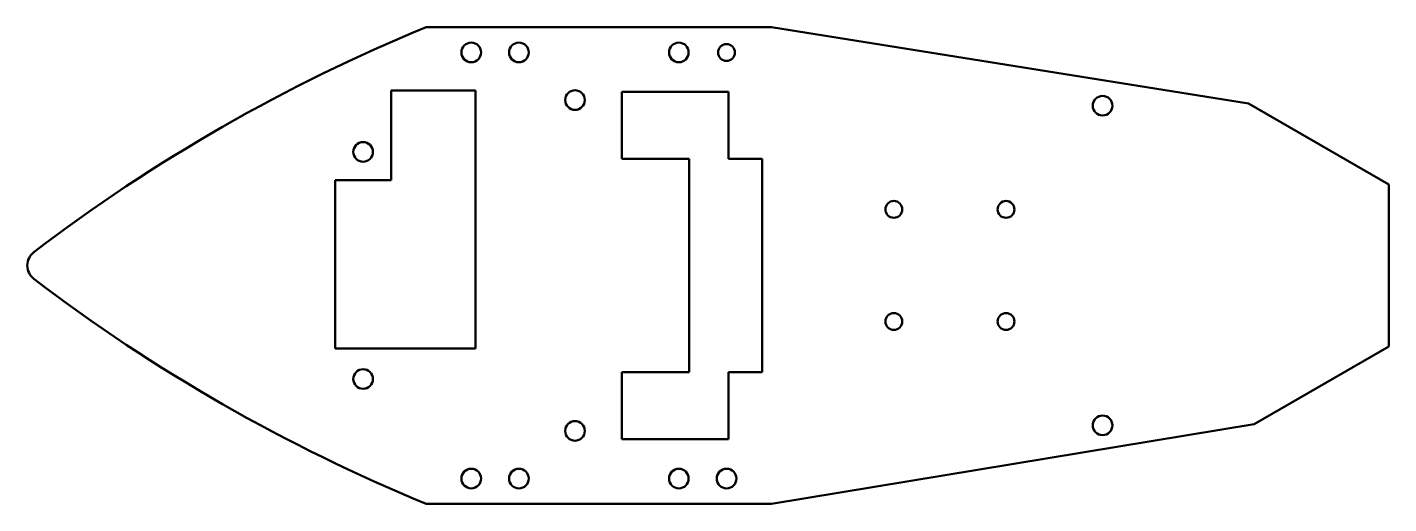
# Model space of a CAD drawing. Header units: millimetres. Extents: x -50 to 193, y 191 to 276.
import ezdxf

# ---------------------------------------------------------------- set-up
doc = ezdxf.new("R2010")
doc.units = ezdxf.units.MM
doc.layers.add('ALL6COMP2_-_コピー', color=7, linetype='Continuous')
doc.layers.add('CAM5', color=7, linetype='Continuous')

# ---------------------------------------------------------------- blocks, each defined once
blk = doc.blocks.new('SE')
at = {"layer": 'ALL6COMP2_-_コピー', "color": 7, "linetype": 'Continuous', "lineweight": 50}
for p, q in [((83.04, 275.67), (21.54, 275.67)), ((168.04, 262.04), (83.04, 275.67)), ((15.29, 264.37), (30.29, 264.37)), ((15.29, 248.37), (15.29, 264.37)), ((30.29, 264.37), (30.29, 218.37)), ((56.37, 264.17), (56.37, 252.17)), ((75.37, 264.17), (56.37, 264.17)), ((75.37, 252.17), (75.37, 264.17)), ((193.04, 247.61), (168.04, 262.04)), ((56.37, 252.17), (68.37, 252.17)), ((68.37, 252.17), (68.37, 214.17)), ((81.37, 252.17), (75.37, 252.17)), ((81.37, 214.17), (81.37, 252.17)), ((15.29, 248.37), (5.29, 248.37)), ((5.29, 218.37), (5.29, 248.37)), ((193.04, 218.74), (193.04, 247.61)), ((5.29, 218.37), (30.29, 218.37)), ((169.03, 204.88), (193.04, 218.74)), ((56.37, 202.17), (56.37, 214.17)), ((56.37, 214.17), (68.37, 214.17)), ((81.37, 214.17), (75.37, 214.17)), ((75.37, 214.17), (75.37, 202.17)), ((83.04, 190.67), (169.03, 204.88)), ((75.37, 202.17), (56.37, 202.17)), ((21.54, 190.67), (83.04, 190.67))]:
    blk.add_line(p, q, dxfattribs=at)
for centre, radius in [((29.54, 271.17), 1.75), ((38.04, 271.17), 1.75), ((66.54, 271.17), 1.75), ((75.04, 271.17), 1.5), ((48.04, 262.68), 1.75), ((142.04, 261.67), 1.75), ((10.29, 253.43), 1.75), ((104.84, 243.18), 1.5), ((124.84, 243.18), 1.5), ((104.84, 223.18), 1.5), ((124.84, 223.18), 1.5), ((10.29, 212.93), 1.75), ((142.04, 204.67), 1.75), ((48.04, 203.68), 1.75), ((29.54, 195.18), 1.75), ((38.04, 195.17), 1.75), ((66.54, 195.17), 1.75), ((75.04, 195.17), 1.75)]:
    blk.add_circle(centre, radius, dxfattribs=at)
for centre, radius, start, end in [((138.05, -8.41), 307.05, 112.3015, 127.3872), ((-46.56, 233.17), 3, 127.3872, 232.6128), ((138.05, 474.76), 307.05, 232.6128, 247.6985)]:
    blk.add_arc(centre, radius, start, end, dxfattribs=at)

msp = doc.modelspace()

# ---------------------------------------------------------------- block references
at = {"layer": 'CAM5'}
msp.add_blockref('SE', (0, 0), dxfattribs=at)

doc.saveas('drawing.dxf')
